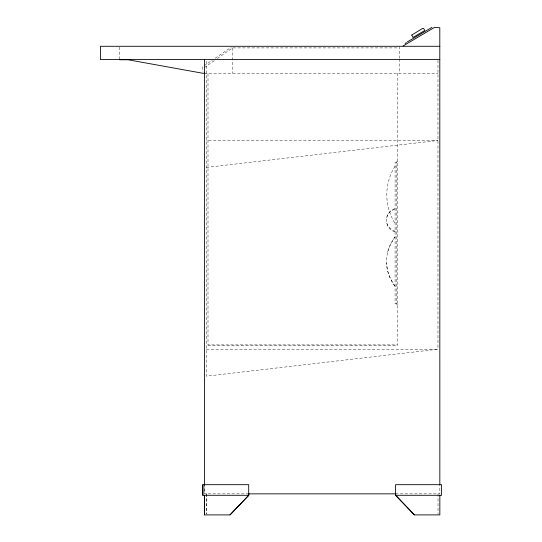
<?xml version="1.0" encoding="UTF-8"?>
<svg xmlns="http://www.w3.org/2000/svg" width="542" height="542" viewBox="0 0 542 542"><rect width="100%" height="100%" fill="white"/><g stroke="black" fill="none" stroke-linecap="round" stroke-linejoin="round"><path stroke-width="0.41" stroke-dasharray="2.71 2.03" d="M386.683 259.997C386.67 251.617 390.152 243.609 395.091 236.969M386.683 217.748C387.056 213.236 391.575 210.743 395.091 208.731M387.618 252.003L390.43 244.259L395.091 236.658M395.091 166.211C384.054 183.284 384.054 206.272 395.091 223.351M204.28 67.621L214.625 60.406M217.383 58.482L232.552 47.906L397.218 47.906M204.056 65.819L212.396 60.101M215.174 58.197L231.163 47.242M395.091 208.663C383.621 211.692 383.77 228.799 395.091 231.935M206.373 167.41L437.97 140.459L206.373 140.459M437.97 60.392L437.97 349.224L206.373 376.175L206.373 59.586M204.327 73.238L437.97 73.238M397.787 161.658L396.703 161.658L396.703 304.496L397.787 304.496M396.703 162.349L395.091 162.349L395.091 303.798L396.703 303.798M207.999 345.45L397.787 345.45M206.373 349.224L437.97 349.224M248.798 493.85L204.503 493.85L204.503 484.683M395.545 493.85L439.84 493.85L439.84 484.683M395.091 231.407C391.615 229.456 387.083 227.078 386.683 222.627M395.091 286.244C389.332 278.737 386.053 269.333 386.683 259.828M395.091 286.183C390.132 279.496 386.697 271.434 386.683 263.012M438.017 493.85L438.017 514.08M399.413 46.287L399.413 58.075M399.413 58.922L399.413 73.238M397.787 73.238L397.787 344.902L207.999 344.902L207.999 73.238M232.552 47.906L232.552 73.238M206.4 493.85L206.4 514.08M206.326 493.85L206.326 514.08M204.578 484.683L204.578 493.85M202.661 66.768L202.661 71.619M119.335 47.127L119.335 59.762"/><path stroke-width="0.81" d="M248.703 495.293L202.81 495.293L202.81 484.683L248.703 484.683L248.703 495.293L230.032 514.9L204.503 514.9L204.503 495.293M229.93 514.9L248.798 495.293L248.798 493.66M405.145 43.577L406.439 42.479M407.34 41.897L411.791 39.268M412.198 39.024L431.967 27.344M403.133 45.948L434.488 27.418L439.799 27.75L439.84 484.534M439.84 46.287L100.466 46.287L100.466 59.586L439.84 59.586M119.335 59.762L128.041 59.762L202.661 73.238L204.951 73.238M248.521 493.85L395.816 493.85M395.545 495.293L441.534 495.293L441.534 484.683L395.545 484.683L395.545 495.293L414.406 514.9L439.84 514.9L439.84 495.293M396.297 495.903L414.386 514.9M395.714 493.66L395.714 495.293M204.578 495.293L204.578 514.9M204.503 59.586L204.503 484.534M202.884 484.683L202.884 495.293M411.798 35.054L412.957 37.459L424.833 30.44L423.559 28.394L422.706 28.347L411.798 35.054"/></g></svg>
